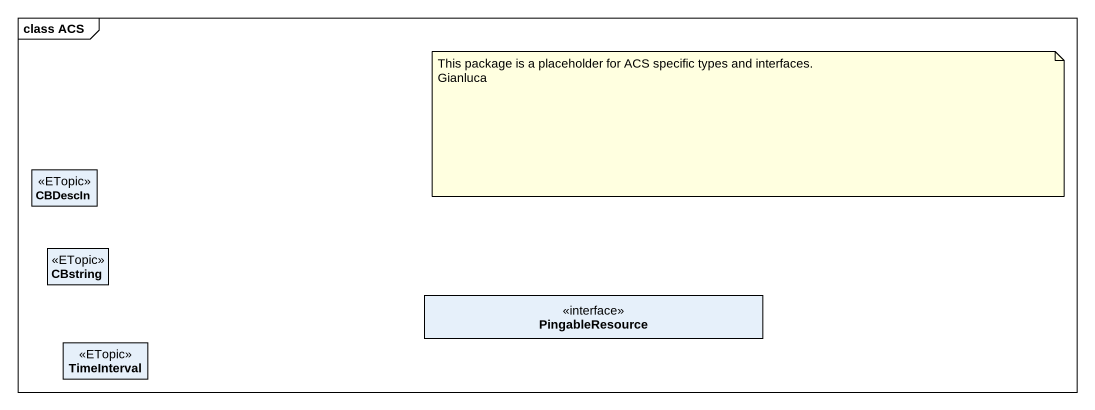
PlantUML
@startuml
mainframe class ACS
hide circle
hide empty members
class CBDescIn <<ETopic>>
class CBstring <<ETopic>>
interface PingableResource
class TimeInterval <<ETopic>>
note as N1
  This package is a placeholder for ACS specific types and interfaces.
  Gianluca
end note
@enduml
